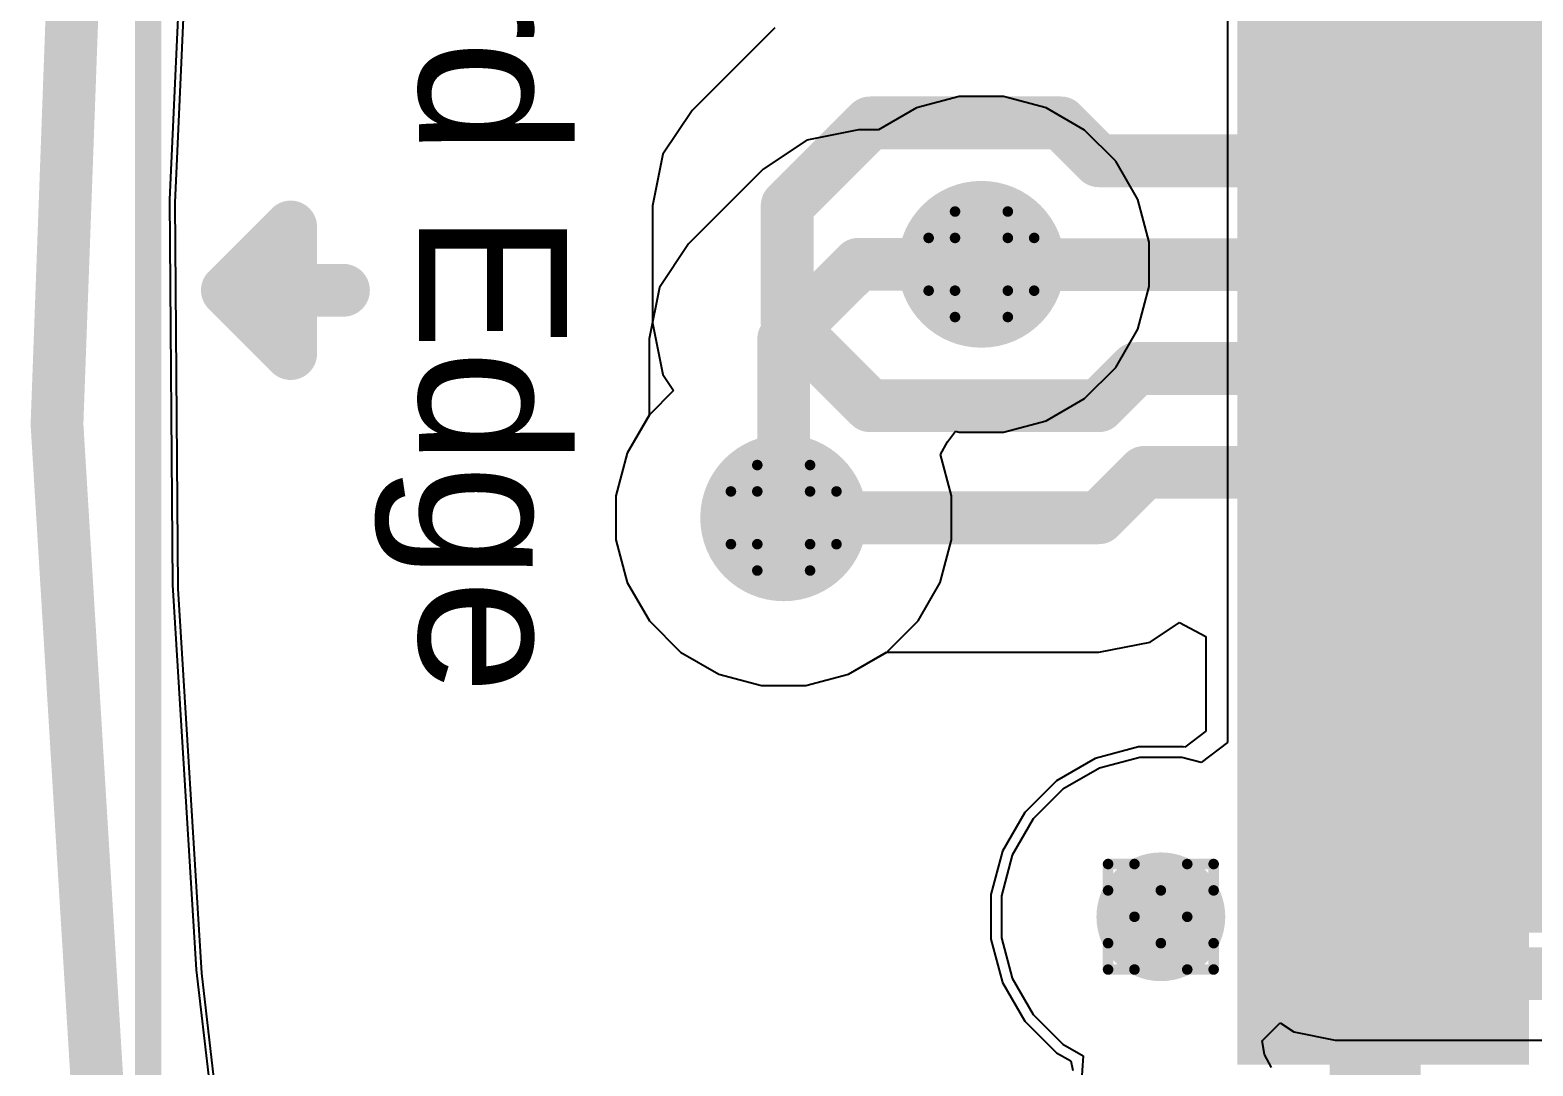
# Model space of a CAD drawing. Header units: inches. Extents: x -60 to 307, y -25 to 134.
# Drawn here: x -12.22 to -4.99, y 17.49 to 22.48 of the extents above; entities that cross this region are included whole.
import ezdxf

# ---------------------------------------------------------------- set-up
doc = ezdxf.new("R2010")
doc.units = ezdxf.units.IN
for name, color, linetype in [('BOARD OUTLINE', 216, 'Continuous'), ('Bottom Layer', 5, 'Continuous'), ('Bottom Solder', 6, 'Continuous'), ('Drill Drawing', 1, 'Continuous'), ('Pad Holes', 156, 'Continuous'), ('Top Layer', 1, 'Continuous'), ('Top Overlay', 2, 'Continuous'), ('Top Paste', 8, 'Continuous'), ('Top Solder', 216, 'Continuous'), ('Via Holes', 16, 'Continuous')]:
    doc.layers.add(name, color=color, linetype=linetype)
doc.styles.add('Arial', font='', dxfattribs={"height": 0.2})
doc.styles.get('Arial').set_extended_font_data('Arial')

# ---------------------------------------------------------------- blocks, each defined once
blk = doc.blocks.new('TYPE_C_31_M_12__30')
at = {"layer": 'Bottom Solder'}
h = blk.add_hatch(color=6, dxfattribs=at)
edge = h.paths.add_edge_path()
edge.add_arc((6.09, -1.07), 0.1016, 0, 360)
at = {"layer": 'Pad Holes'}
h = blk.add_hatch(color=7, dxfattribs=at)
edge = h.paths.add_edge_path()
edge.add_arc((6.09, -1.07), 0.31, 0, 360)
at = {"layer": 'Top Layer'}
for points in [[(1.8, 0.6), (2.1, 0.6), (2.1, -0.6), (1.8, -0.6)], [(2.3, 0.6), (2.6, 0.6), (2.6, -0.6), (2.3, -0.6)], [(2.8, 0.6), (3.1, 0.6), (3.1, -0.6), (2.8, -0.6)], [(3.6, -0.6), (3.3, -0.6), (3.3, 0.6), (3.6, 0.6)], [(4.1, -0.6), (3.8, -0.6), (3.8, 0.6), (4.1, 0.6)], [(4.6, -0.6), (4.3, -0.6), (4.3, 0.6), (4.6, 0.6)], [(5.1, -0.6), (4.8, -0.6), (4.8, 0.6), (5.1, 0.6)], [(5.9, -0.6), (5.3, -0.6), (5.3, 0.6), (5.9, 0.6)], [(6.1, 0.6), (6.7, 0.6), (6.7, -0.6), (6.1, -0.6)]]:
    blk.add_hatch(color=1, dxfattribs=at).paths.add_polyline_path(points)
at = {"layer": 'Top Paste'}
for points in [[(1.8, 0.6), (2.1, 0.6), (2.1, -0.6), (1.8, -0.6)], [(2.3, 0.6), (2.6, 0.6), (2.6, -0.6), (2.3, -0.6)], [(2.8, 0.6), (3.1, 0.6), (3.1, -0.6), (2.8, -0.6)], [(3.6, -0.6), (3.3, -0.6), (3.3, 0.6), (3.6, 0.6)], [(4.1, -0.6), (3.8, -0.6), (3.8, 0.6), (4.1, 0.6)], [(4.6, -0.6), (4.3, -0.6), (4.3, 0.6), (4.6, 0.6)], [(5.1, -0.6), (4.8, -0.6), (4.8, 0.6), (5.1, 0.6)], [(5.9, -0.6), (5.3, -0.6), (5.3, 0.6), (5.9, 0.6)], [(6.1, 0.6), (6.7, 0.6), (6.7, -0.6), (6.1, -0.6)]]:
    blk.add_hatch(color=8, dxfattribs=at).paths.add_polyline_path(points)
at = {"layer": 'Top Solder'}
for points in [[(1.6984, 0.7016), (2.2016, 0.7016), (2.2016, -0.7016), (1.6984, -0.7016)], [(2.1984, 0.7016), (2.7016, 0.7016), (2.7016, -0.7016), (2.1984, -0.7016)], [(2.6984, 0.7016), (3.2016, 0.7016), (3.2016, -0.7016), (2.6984, -0.7016)], [(3.7016, -0.7016), (3.1984, -0.7016), (3.1984, 0.7016), (3.7016, 0.7016)], [(4.2016, -0.7016), (3.6984, -0.7016), (3.6984, 0.7016), (4.2016, 0.7016)], [(4.7016, -0.7016), (4.1984, -0.7016), (4.1984, 0.7016), (4.7016, 0.7016)], [(5.2016, -0.7016), (4.6984, -0.7016), (4.6984, 0.7016), (5.2016, 0.7016)], [(6.0016, -0.7016), (5.1984, -0.7016), (5.1984, 0.7016), (6.0016, 0.7016)], [(5.9984, 0.7016), (6.8016, 0.7016), (6.8016, -0.7016), (5.9984, -0.7016)]]:
    blk.add_hatch(color=216, dxfattribs=at).paths.add_polyline_path(points)
h = blk.add_hatch(color=216, dxfattribs=at)
edge = h.paths.add_edge_path()
edge.add_arc((6.09, -1.07), 0.1016, 0, 360)
at = {"layer": 'Top Overlay'}
for points in [[(3.0734, -5.2578, 0.254, 0.254, 0), (3.0734, -5.0038, 0.254, 0.254, 0)], [(3.3782, -5.2578, 0.254, 0.254, 0), (2.7686, -5.2578, 0.254, 0.254, 0)], [(3.0734, -5.5626, 0.254, 0.254, 0), (2.7686, -5.2578, 0.254, 0.254, 0)], [(3.0734, -5.5626, 0.254, 0.254, 0), (3.3782, -5.2578, 0.254, 0.254, 0)], [(7.6954, -5.944, 0.127, 0.127, 0), (-1.2954, -5.944, 0.127, 0.127, 0)]]:
    blk.add_lwpolyline(points, format="xyseb", dxfattribs=at)
for points in [[(3.0099, -5.0038, 0.127, 0.127, 1), (3.1369, -5.0038, 0.127, 0.127, 1)], [(2.7051, -5.2578, 0.127, 0.127, 1), (2.8321, -5.2578, 0.127, 0.127, 1)], [(2.7051, -5.2578, 0.127, 0.127, 1), (2.8321, -5.2578, 0.127, 0.127, 1)], [(3.0099, -5.2578, 0.127, 0.127, 1), (3.1369, -5.2578, 0.127, 0.127, 1)], [(3.3147, -5.2578, 0.127, 0.127, 1), (3.4417, -5.2578, 0.127, 0.127, 1)], [(3.3147, -5.2578, 0.127, 0.127, 1), (3.4417, -5.2578, 0.127, 0.127, 1)], [(3.0099, -5.5626, 0.127, 0.127, 1), (3.1369, -5.5626, 0.127, 0.127, 1)], [(3.0099, -5.5626, 0.127, 0.127, 1), (3.1369, -5.5626, 0.127, 0.127, 1)]]:
    blk.add_lwpolyline(points, format="xyseb", close=True, dxfattribs=at)
at = {"layer": 'Top Overlay', "style": 'Arial'}
blk.add_text('Board Edge', height=0.7112, dxfattribs=at).set_placement((-0.2286, -4.6398))

msp = doc.modelspace()

# ---------------------------------------------------------------- hatches: boundary and pattern name
at = {"layer": 'Bottom Layer'}
msp.add_hatch(color=5, dxfattribs=at).paths.add_polyline_path([(-5.9436, 18.1356), (-3.2258, 18.1356), (-3.2258, 24.13), (-5.9436, 24.13)])
h = msp.add_hatch(color=5, dxfattribs=at)
edge = h.paths.add_edge_path()
edge.add_arc((-7.6454, 21.3535), 0.3, 0, 360)
h = msp.add_hatch(color=5, dxfattribs=at)
edge = h.paths.add_edge_path()
edge.add_arc((-8.597, 20.1329), 0.3, 0, 360)
at = {"layer": 'Bottom Solder'}
h = msp.add_hatch(color=6, dxfattribs=at)
edge = h.paths.add_edge_path()
edge.add_arc((-7.6454, 21.3535), 0.4016, 0, 360)
h = msp.add_hatch(color=6, dxfattribs=at)
edge = h.paths.add_edge_path()
edge.add_arc((-8.597, 20.1329), 0.4016, 0, 360)
at = {"layer": 'Top Layer'}
h = msp.add_hatch(color=1, dxfattribs=at)
edge = h.paths.add_edge_path()
edge.add_arc((-7.6454, 21.3535), 0.3, 0, 360)
h = msp.add_hatch(color=1, dxfattribs=at)
edge = h.paths.add_edge_path()
edge.add_arc((-8.597, 20.1329), 0.3, 0, 360)
msp.add_hatch(color=1, dxfattribs=at).paths.add_polyline_path([(-5.969, 16.5818), (-5.5308, 16.5818), (-5.5308, 17.7038), (-5.969, 17.7038)])
at = {"layer": 'Top Solder'}
h = msp.add_hatch(color=216, dxfattribs=at)
edge = h.paths.add_edge_path()
edge.add_arc((-7.6454, 21.3535), 0.4016, 0, 360)
h = msp.add_hatch(color=216, dxfattribs=at)
edge = h.paths.add_edge_path()
edge.add_arc((-8.597, 20.1329), 0.4016, 0, 360)
at = {"layer": 'Via Holes'}
h = msp.add_hatch(color=7, dxfattribs=at)
edge = h.paths.add_edge_path()
edge.add_arc((-7.6454, 21.3535), 0.15, 0, 360)
h = msp.add_hatch(color=7, dxfattribs=at)
edge = h.paths.add_edge_path()
edge.add_arc((-8.597, 20.1329), 0.15, 0, 360)

# ---------------------------------------------------------------- linework, layer by layer
at = {"layer": 'BOARD OUTLINE'}
msp.add_lwpolyline([(33.8897, 54.2383, 0.254, 0.254, -6.230382), (11.9835, 54.2604, 0.254, 0.254, 0)], format="xyseb", dxfattribs=at)
at = {"layer": 'Bottom Layer'}
for p, q in [((-11.5516, 21.6658), (-11.4662, 23.5201)), ((-6.4616, 23.1519), (-6.4616, 19.0517)), ((-7.7518, 22.1615), (-7.9573, 22.1064)), ((-7.539, 22.1615), (-7.7518, 22.1615)), ((-7.3335, 22.1064), (-7.539, 22.1615)), ((-7.9573, 22.1064), (-8.14, 22.0009)), ((-7.1493, 22.0001), (-7.3335, 22.1064)), ((-8.2375, 22.0009), (-8.4853, 21.9517)), ((-8.14, 22.0009), (-8.2375, 22.0009)), ((-6.9988, 21.8496), (-7.1493, 22.0001)), ((-8.4853, 21.9517), (-8.6953, 21.8113)), ((-6.8925, 21.6654), (-6.9988, 21.8496)), ((-8.6953, 21.8113), (-9.0548, 21.4518)), ((-11.5371, 19.8095), (-11.5516, 21.6658)), ((-6.8374, 21.4599), (-6.8925, 21.6654)), ((-9.0548, 21.4518), (-9.1951, 21.2418)), ((-6.8374, 21.2471), (-6.8374, 21.4599)), ((-9.1951, 21.2418), (-9.2444, 20.994)), ((-6.8925, 21.0416), (-6.8374, 21.2471)), ((-9.2444, 20.994), (-9.2444, 20.6275)), ((-6.9988, 20.8574), (-6.8925, 21.0416)), ((-7.1493, 20.7069), (-6.9988, 20.8574)), ((-7.3335, 20.6006), (-7.1493, 20.7069)), ((-9.2444, 20.6275), (-9.3499, 20.4448)), ((-7.8088, 20.499), (-7.7694, 20.5502)), ((-7.7694, 20.5502), (-7.7518, 20.5455)), ((-7.7518, 20.5455), (-7.539, 20.5455)), ((-7.539, 20.5455), (-7.3335, 20.6006)), ((-7.8423, 20.4383), (-7.8088, 20.499)), ((-9.3499, 20.4448), (-9.405, 20.2393)), ((-7.789, 20.2393), (-7.8423, 20.4383)), ((-9.405, 20.2393), (-9.405, 20.0266)), ((-7.789, 20.0266), (-7.789, 20.2393)), ((-9.405, 20.0266), (-9.3499, 19.8211)), ((-7.8441, 19.8211), (-7.789, 20.0266)), ((-9.3499, 19.8211), (-9.2435, 19.6368)), ((-7.9504, 19.6368), (-7.8441, 19.8211)), ((-11.4226, 17.9567), (-11.5371, 19.8095)), ((-9.2435, 19.6368), (-9.0931, 19.4864)), ((-8.1009, 19.4864), (-7.9504, 19.6368)), ((-9.0931, 19.4864), (-8.9089, 19.38)), ((-8.2851, 19.38), (-8.1009, 19.4864)), ((-8.9089, 19.38), (-8.7034, 19.3249)), ((-8.7034, 19.3249), (-8.4906, 19.3249)), ((-8.4906, 19.3249), (-8.2851, 19.38)), ((-6.4616, 19.0517), (-6.5886, 18.9543)), ((-6.8828, 18.979), (-7.0779, 18.9267)), ((-6.6808, 18.979), (-6.8828, 18.979)), ((-6.5886, 18.9543), (-6.6808, 18.979)), ((-7.0779, 18.9267), (-7.2529, 18.8257)), ((-7.2529, 18.8257), (-7.3957, 18.6829)), ((-7.3957, 18.6829), (-7.4967, 18.5079)), ((-7.4967, 18.5079), (-7.549, 18.3128)), ((-7.549, 18.3128), (-7.549, 18.1108)), ((-7.549, 18.1108), (-7.4967, 17.9157)), ((-11.3604, 17.4208), (-11.4226, 17.9567)), ((-7.4967, 17.9157), (-7.3957, 17.7407)), ((-7.3957, 17.7407), (-7.2529, 17.5979)), ((-6.2947, 17.6139), (-6.2076, 17.701)), ((-6.2076, 17.701), (-6.1418, 17.6571)), ((-6.1418, 17.6571), (-5.9436, 17.6176)), ((-7.2529, 17.5979), (-7.156, 17.542)), ((-6.283, 17.5481), (-6.2947, 17.6139)), ((-5.9436, 17.6176), (-3.2258, 17.6176)), ((-7.156, 17.542), (-7.1653, 17.4007)), ((-6.249, 17.4869), (-6.283, 17.5481))]:
    msp.add_line(p, q, dxfattribs=at)
for points in [[(-8.597, 20.994, 0.254, 0.254, 0), (-8.2375, 21.3535, 0.254, 0.254, 0)], [(-8.2375, 21.3535, 0.254, 0.254, 0), (-7.6454, 21.3535, 0.254, 0.254, 0)], [(-8.597, 20.1329, 0.254, 0.254, 0), (-8.597, 20.994, 0.254, 0.254, 0)]]:
    msp.add_lwpolyline(points, format="xyseb", dxfattribs=at)
for points in [[(-8.301, 21.3535, 0.127, 0.127, 1), (-8.174, 21.3535, 0.127, 0.127, 1)], [(-8.301, 21.3535, 0.127, 0.127, 1), (-8.174, 21.3535, 0.127, 0.127, 1)], [(-7.7089, 21.3535, 0.127, 0.127, 1), (-7.5819, 21.3535, 0.127, 0.127, 1)], [(-8.6605, 20.994, 0.127, 0.127, 1), (-8.5335, 20.994, 0.127, 0.127, 1)], [(-8.6605, 20.994, 0.127, 0.127, 1), (-8.5335, 20.994, 0.127, 0.127, 1)], [(-8.6605, 20.1329, 0.127, 0.127, 1), (-8.5335, 20.1329, 0.127, 0.127, 1)]]:
    msp.add_lwpolyline(points, format="xyseb", close=True, dxfattribs=at)
at = {"layer": 'Drill Drawing'}
for points in [[(-7.7724, 21.4805, 0.0508, 0.0508, 0), (-7.7724, 21.6075, 0.0508, 0.0508, 0)], [(-7.7724, 21.6075, 0.0508, 0.0508, 0), (-7.5184, 21.6075, 0.0508, 0.0508, 0)], [(-7.5184, 21.4805, 0.0508, 0.0508, 0), (-7.5184, 21.6075, 0.0508, 0.0508, 0)], [(-7.8994, 21.2265, 0.0508, 0.0508, 0), (-7.8994, 21.4805, 0.0508, 0.0508, 0)], [(-7.8994, 21.4805, 0.0508, 0.0508, 0), (-7.7724, 21.4805, 0.0508, 0.0508, 0)], [(-7.5184, 21.4805, 0.0508, 0.0508, 0), (-7.3914, 21.4805, 0.0508, 0.0508, 0)], [(-7.3914, 21.2265, 0.0508, 0.0508, 0), (-7.3914, 21.4805, 0.0508, 0.0508, 0)], [(-7.8994, 21.2265, 0.0508, 0.0508, 0), (-7.7724, 21.2265, 0.0508, 0.0508, 0)], [(-7.7724, 21.0995, 0.0508, 0.0508, 0), (-7.7724, 21.2265, 0.0508, 0.0508, 0)], [(-7.5184, 21.2265, 0.0508, 0.0508, 0), (-7.3914, 21.2265, 0.0508, 0.0508, 0)], [(-7.5184, 21.0995, 0.0508, 0.0508, 0), (-7.5184, 21.2265, 0.0508, 0.0508, 0)], [(-7.7724, 21.0995, 0.0508, 0.0508, 0), (-7.5184, 21.0995, 0.0508, 0.0508, 0)], [(-8.724, 20.2599, 0.0508, 0.0508, 0), (-8.724, 20.3869, 0.0508, 0.0508, 0)], [(-8.724, 20.3869, 0.0508, 0.0508, 0), (-8.47, 20.3869, 0.0508, 0.0508, 0)], [(-8.47, 20.2599, 0.0508, 0.0508, 0), (-8.47, 20.3869, 0.0508, 0.0508, 0)], [(-8.851, 20.0059, 0.0508, 0.0508, 0), (-8.851, 20.2599, 0.0508, 0.0508, 0)], [(-8.851, 20.2599, 0.0508, 0.0508, 0), (-8.724, 20.2599, 0.0508, 0.0508, 0)], [(-8.47, 20.2599, 0.0508, 0.0508, 0), (-8.343, 20.2599, 0.0508, 0.0508, 0)], [(-8.343, 20.0059, 0.0508, 0.0508, 0), (-8.343, 20.2599, 0.0508, 0.0508, 0)], [(-8.851, 20.0059, 0.0508, 0.0508, 0), (-8.724, 20.0059, 0.0508, 0.0508, 0)], [(-8.724, 19.8789, 0.0508, 0.0508, 0), (-8.724, 20.0059, 0.0508, 0.0508, 0)], [(-8.47, 20.0059, 0.0508, 0.0508, 0), (-8.343, 20.0059, 0.0508, 0.0508, 0)], [(-8.47, 19.8789, 0.0508, 0.0508, 0), (-8.47, 20.0059, 0.0508, 0.0508, 0)], [(-8.724, 19.8789, 0.0508, 0.0508, 0), (-8.47, 19.8789, 0.0508, 0.0508, 0)], [(-7.0358, 18.3388, 0.0508, 0.0508, 0), (-7.0358, 18.4658, 0.0508, 0.0508, 0)], [(-7.0358, 18.4658, 0.0508, 0.0508, 0), (-6.9088, 18.4658, 0.0508, 0.0508, 0)], [(-6.9088, 18.4658, 0.0508, 0.0508, 0), (-6.7818, 18.3388, 0.0508, 0.0508, 0)], [(-6.7818, 18.3388, 0.0508, 0.0508, 0), (-6.6548, 18.4658, 0.0508, 0.0508, 0)], [(-6.6548, 18.4658, 0.0508, 0.0508, 0), (-6.5278, 18.4658, 0.0508, 0.0508, 0)], [(-6.5278, 18.3388, 0.0508, 0.0508, 0), (-6.5278, 18.4658, 0.0508, 0.0508, 0)], [(-7.0358, 18.3388, 0.0508, 0.0508, 0), (-6.9088, 18.2118, 0.0508, 0.0508, 0)], [(-6.6548, 18.2118, 0.0508, 0.0508, 0), (-6.5278, 18.3388, 0.0508, 0.0508, 0)], [(-7.0358, 18.0848, 0.0508, 0.0508, 0), (-6.9088, 18.2118, 0.0508, 0.0508, 0)], [(-6.6548, 18.2118, 0.0508, 0.0508, 0), (-6.5278, 18.0848, 0.0508, 0.0508, 0)], [(-7.0358, 17.9578, 0.0508, 0.0508, 0), (-7.0358, 18.0848, 0.0508, 0.0508, 0)], [(-6.9088, 17.9578, 0.0508, 0.0508, 0), (-6.7818, 18.0848, 0.0508, 0.0508, 0)], [(-6.7818, 18.0848, 0.0508, 0.0508, 0), (-6.6548, 17.9578, 0.0508, 0.0508, 0)], [(-6.5278, 17.9578, 0.0508, 0.0508, 0), (-6.5278, 18.0848, 0.0508, 0.0508, 0)], [(-7.0358, 17.9578, 0.0508, 0.0508, 0), (-6.9088, 17.9578, 0.0508, 0.0508, 0)], [(-6.6548, 17.9578, 0.0508, 0.0508, 0), (-6.5278, 17.9578, 0.0508, 0.0508, 0)]]:
    msp.add_lwpolyline(points, format="xyseb", dxfattribs=at)
for points in [[(-7.7851, 21.6075, 0.0254, 0.0254, 1), (-7.7597, 21.6075, 0.0254, 0.0254, 1)], [(-7.7851, 21.6075, 0.0254, 0.0254, 1), (-7.7597, 21.6075, 0.0254, 0.0254, 1)], [(-7.5311, 21.6075, 0.0254, 0.0254, 1), (-7.5057, 21.6075, 0.0254, 0.0254, 1)], [(-7.5311, 21.6075, 0.0254, 0.0254, 1), (-7.5057, 21.6075, 0.0254, 0.0254, 1)], [(-7.9121, 21.4805, 0.0254, 0.0254, 1), (-7.8867, 21.4805, 0.0254, 0.0254, 1)], [(-7.9121, 21.4805, 0.0254, 0.0254, 1), (-7.8867, 21.4805, 0.0254, 0.0254, 1)], [(-7.7851, 21.4805, 0.0254, 0.0254, 1), (-7.7597, 21.4805, 0.0254, 0.0254, 1)], [(-7.7851, 21.4805, 0.0254, 0.0254, 1), (-7.7597, 21.4805, 0.0254, 0.0254, 1)], [(-7.5311, 21.4805, 0.0254, 0.0254, 1), (-7.5057, 21.4805, 0.0254, 0.0254, 1)], [(-7.5311, 21.4805, 0.0254, 0.0254, 1), (-7.5057, 21.4805, 0.0254, 0.0254, 1)], [(-7.4041, 21.4805, 0.0254, 0.0254, 1), (-7.3787, 21.4805, 0.0254, 0.0254, 1)], [(-7.4041, 21.4805, 0.0254, 0.0254, 1), (-7.3787, 21.4805, 0.0254, 0.0254, 1)], [(-7.9121, 21.2265, 0.0254, 0.0254, 1), (-7.8867, 21.2265, 0.0254, 0.0254, 1)], [(-7.9121, 21.2265, 0.0254, 0.0254, 1), (-7.8867, 21.2265, 0.0254, 0.0254, 1)], [(-7.7851, 21.2265, 0.0254, 0.0254, 1), (-7.7597, 21.2265, 0.0254, 0.0254, 1)], [(-7.7851, 21.2265, 0.0254, 0.0254, 1), (-7.7597, 21.2265, 0.0254, 0.0254, 1)], [(-7.5311, 21.2265, 0.0254, 0.0254, 1), (-7.5057, 21.2265, 0.0254, 0.0254, 1)], [(-7.5311, 21.2265, 0.0254, 0.0254, 1), (-7.5057, 21.2265, 0.0254, 0.0254, 1)], [(-7.4041, 21.2265, 0.0254, 0.0254, 1), (-7.3787, 21.2265, 0.0254, 0.0254, 1)], [(-7.4041, 21.2265, 0.0254, 0.0254, 1), (-7.3787, 21.2265, 0.0254, 0.0254, 1)], [(-7.7851, 21.0995, 0.0254, 0.0254, 1), (-7.7597, 21.0995, 0.0254, 0.0254, 1)], [(-7.7851, 21.0995, 0.0254, 0.0254, 1), (-7.7597, 21.0995, 0.0254, 0.0254, 1)], [(-7.5311, 21.0995, 0.0254, 0.0254, 1), (-7.5057, 21.0995, 0.0254, 0.0254, 1)], [(-7.5311, 21.0995, 0.0254, 0.0254, 1), (-7.5057, 21.0995, 0.0254, 0.0254, 1)], [(-8.7367, 20.3869, 0.0254, 0.0254, 1), (-8.7113, 20.3869, 0.0254, 0.0254, 1)], [(-8.7367, 20.3869, 0.0254, 0.0254, 1), (-8.7113, 20.3869, 0.0254, 0.0254, 1)], [(-8.4827, 20.3869, 0.0254, 0.0254, 1), (-8.4573, 20.3869, 0.0254, 0.0254, 1)], [(-8.4827, 20.3869, 0.0254, 0.0254, 1), (-8.4573, 20.3869, 0.0254, 0.0254, 1)], [(-8.8637, 20.2599, 0.0254, 0.0254, 1), (-8.8383, 20.2599, 0.0254, 0.0254, 1)], [(-8.8637, 20.2599, 0.0254, 0.0254, 1), (-8.8383, 20.2599, 0.0254, 0.0254, 1)], [(-8.7367, 20.2599, 0.0254, 0.0254, 1), (-8.7113, 20.2599, 0.0254, 0.0254, 1)], [(-8.7367, 20.2599, 0.0254, 0.0254, 1), (-8.7113, 20.2599, 0.0254, 0.0254, 1)], [(-8.4827, 20.2599, 0.0254, 0.0254, 1), (-8.4573, 20.2599, 0.0254, 0.0254, 1)], [(-8.4827, 20.2599, 0.0254, 0.0254, 1), (-8.4573, 20.2599, 0.0254, 0.0254, 1)], [(-8.3557, 20.2599, 0.0254, 0.0254, 1), (-8.3303, 20.2599, 0.0254, 0.0254, 1)], [(-8.3557, 20.2599, 0.0254, 0.0254, 1), (-8.3303, 20.2599, 0.0254, 0.0254, 1)], [(-8.8637, 20.0059, 0.0254, 0.0254, 1), (-8.8383, 20.0059, 0.0254, 0.0254, 1)], [(-8.8637, 20.0059, 0.0254, 0.0254, 1), (-8.8383, 20.0059, 0.0254, 0.0254, 1)], [(-8.7367, 20.0059, 0.0254, 0.0254, 1), (-8.7113, 20.0059, 0.0254, 0.0254, 1)], [(-8.7367, 20.0059, 0.0254, 0.0254, 1), (-8.7113, 20.0059, 0.0254, 0.0254, 1)], [(-8.4827, 20.0059, 0.0254, 0.0254, 1), (-8.4573, 20.0059, 0.0254, 0.0254, 1)], [(-8.4827, 20.0059, 0.0254, 0.0254, 1), (-8.4573, 20.0059, 0.0254, 0.0254, 1)], [(-8.3557, 20.0059, 0.0254, 0.0254, 1), (-8.3303, 20.0059, 0.0254, 0.0254, 1)], [(-8.3557, 20.0059, 0.0254, 0.0254, 1), (-8.3303, 20.0059, 0.0254, 0.0254, 1)], [(-8.7367, 19.8789, 0.0254, 0.0254, 1), (-8.7113, 19.8789, 0.0254, 0.0254, 1)], [(-8.7367, 19.8789, 0.0254, 0.0254, 1), (-8.7113, 19.8789, 0.0254, 0.0254, 1)], [(-8.4827, 19.8789, 0.0254, 0.0254, 1), (-8.4573, 19.8789, 0.0254, 0.0254, 1)], [(-8.4827, 19.8789, 0.0254, 0.0254, 1), (-8.4573, 19.8789, 0.0254, 0.0254, 1)], [(-7.0485, 18.4658, 0.0254, 0.0254, 1), (-7.0231, 18.4658, 0.0254, 0.0254, 1)], [(-7.0485, 18.4658, 0.0254, 0.0254, 1), (-7.0231, 18.4658, 0.0254, 0.0254, 1)], [(-6.9215, 18.4658, 0.0254, 0.0254, 1), (-6.8961, 18.4658, 0.0254, 0.0254, 1)], [(-6.9215, 18.4658, 0.0254, 0.0254, 1), (-6.8961, 18.4658, 0.0254, 0.0254, 1)], [(-6.6675, 18.4658, 0.0254, 0.0254, 1), (-6.6421, 18.4658, 0.0254, 0.0254, 1)], [(-6.6675, 18.4658, 0.0254, 0.0254, 1), (-6.6421, 18.4658, 0.0254, 0.0254, 1)], [(-6.5405, 18.4658, 0.0254, 0.0254, 1), (-6.5151, 18.4658, 0.0254, 0.0254, 1)], [(-6.5405, 18.4658, 0.0254, 0.0254, 1), (-6.5151, 18.4658, 0.0254, 0.0254, 1)], [(-7.0485, 18.3388, 0.0254, 0.0254, 1), (-7.0231, 18.3388, 0.0254, 0.0254, 1)], [(-7.0485, 18.3388, 0.0254, 0.0254, 1), (-7.0231, 18.3388, 0.0254, 0.0254, 1)], [(-6.7945, 18.3388, 0.0254, 0.0254, 1), (-6.7691, 18.3388, 0.0254, 0.0254, 1)], [(-6.7945, 18.3388, 0.0254, 0.0254, 1), (-6.7691, 18.3388, 0.0254, 0.0254, 1)], [(-6.5405, 18.3388, 0.0254, 0.0254, 1), (-6.5151, 18.3388, 0.0254, 0.0254, 1)], [(-6.5405, 18.3388, 0.0254, 0.0254, 1), (-6.5151, 18.3388, 0.0254, 0.0254, 1)], [(-6.9215, 18.2118, 0.0254, 0.0254, 1), (-6.8961, 18.2118, 0.0254, 0.0254, 1)], [(-6.9215, 18.2118, 0.0254, 0.0254, 1), (-6.8961, 18.2118, 0.0254, 0.0254, 1)], [(-6.6675, 18.2118, 0.0254, 0.0254, 1), (-6.6421, 18.2118, 0.0254, 0.0254, 1)], [(-6.6675, 18.2118, 0.0254, 0.0254, 1), (-6.6421, 18.2118, 0.0254, 0.0254, 1)], [(-7.0485, 18.0848, 0.0254, 0.0254, 1), (-7.0231, 18.0848, 0.0254, 0.0254, 1)], [(-7.0485, 18.0848, 0.0254, 0.0254, 1), (-7.0231, 18.0848, 0.0254, 0.0254, 1)], [(-6.7945, 18.0848, 0.0254, 0.0254, 1), (-6.7691, 18.0848, 0.0254, 0.0254, 1)], [(-6.7945, 18.0848, 0.0254, 0.0254, 1), (-6.7691, 18.0848, 0.0254, 0.0254, 1)], [(-6.5405, 18.0848, 0.0254, 0.0254, 1), (-6.5151, 18.0848, 0.0254, 0.0254, 1)], [(-6.5405, 18.0848, 0.0254, 0.0254, 1), (-6.5151, 18.0848, 0.0254, 0.0254, 1)], [(-7.0485, 17.9578, 0.0254, 0.0254, 1), (-7.0231, 17.9578, 0.0254, 0.0254, 1)], [(-7.0485, 17.9578, 0.0254, 0.0254, 1), (-7.0231, 17.9578, 0.0254, 0.0254, 1)], [(-6.9215, 17.9578, 0.0254, 0.0254, 1), (-6.8961, 17.9578, 0.0254, 0.0254, 1)], [(-6.9215, 17.9578, 0.0254, 0.0254, 1), (-6.8961, 17.9578, 0.0254, 0.0254, 1)], [(-6.6675, 17.9578, 0.0254, 0.0254, 1), (-6.6421, 17.9578, 0.0254, 0.0254, 1)], [(-6.6675, 17.9578, 0.0254, 0.0254, 1), (-6.6421, 17.9578, 0.0254, 0.0254, 1)], [(-6.5405, 17.9578, 0.0254, 0.0254, 1), (-6.5151, 17.9578, 0.0254, 0.0254, 1)], [(-6.5405, 17.9578, 0.0254, 0.0254, 1), (-6.5151, 17.9578, 0.0254, 0.0254, 1)]]:
    msp.add_lwpolyline(points, format="xyseb", close=True, dxfattribs=at)
at = {"layer": 'Top Layer'}
for p, q in [((-11.5263, 21.6494), (-11.4408, 23.5037)), ((-8.6393, 22.4923), (-9.0382, 22.0934)), ((-9.0382, 22.0934), (-9.1786, 21.8833)), ((-9.1786, 21.8833), (-9.2278, 21.6356)), ((-11.5117, 19.7931), (-11.5263, 21.6494)), ((-9.2278, 21.6356), (-9.2278, 21.0714)), ((-9.2278, 21.0714), (-9.1786, 20.8237)), ((-9.1786, 20.8237), (-9.1266, 20.746)), ((-9.1266, 20.746), (-9.2435, 20.6291)), ((-9.2435, 20.6291), (-9.3499, 20.4448)), ((-9.3499, 20.4448), (-9.405, 20.2393)), ((-9.405, 20.2393), (-9.405, 20.0266)), ((-9.405, 20.0266), (-9.3499, 19.8211)), ((-9.3499, 19.8211), (-9.2435, 19.6368)), ((-11.3973, 17.9403), (-11.5117, 19.7931)), ((-9.2435, 19.6368), (-9.0931, 19.4864)), ((-6.8331, 19.5348), (-6.6928, 19.6285)), ((-6.6928, 19.6285), (-6.5658, 19.5606)), ((-7.0808, 19.4855), (-6.8331, 19.5348)), ((-6.5658, 19.5606), (-6.5658, 19.1051)), ((-9.0931, 19.4864), (-8.9089, 19.38)), ((-8.2851, 19.38), (-8.1024, 19.4855)), ((-8.1024, 19.4855), (-7.0808, 19.4855)), ((-8.9089, 19.38), (-8.7034, 19.3249)), ((-8.7034, 19.3249), (-8.4906, 19.3249)), ((-8.4906, 19.3249), (-8.2851, 19.38)), ((-6.5658, 19.1051), (-6.6666, 19.0278)), ((-6.8895, 19.0298), (-7.0975, 18.9741)), ((-6.6741, 19.0298), (-6.8895, 19.0298)), ((-6.6666, 19.0278), (-6.6741, 19.0298)), ((-7.0975, 18.9741), (-7.2841, 18.8664)), ((-7.2841, 18.8664), (-7.4364, 18.7141)), ((-7.4364, 18.7141), (-7.5441, 18.5275)), ((-7.5441, 18.5275), (-7.5998, 18.3195)), ((-7.5998, 18.3195), (-7.5998, 18.1041)), ((-7.5998, 18.1041), (-7.5441, 17.8961)), ((-11.3389, 17.4373), (-11.3973, 17.9403)), ((-7.5441, 17.8961), (-7.4364, 17.7095)), ((-7.4364, 17.7095), (-7.2841, 17.5572)), ((-7.2841, 17.5572), (-7.2152, 17.5175)), ((-7.2152, 17.5175), (-7.2048, 17.4715))]:
    msp.add_line(p, q, dxfattribs=at)
for points in [[(-5.7118, 22.3518, 0.254, 0.254, 0), (-3.6832, 22.3518, 0.254, 0.254, 0)], [(-8.5804, 21.6356, 0.254, 0.254, 0), (-8.1815, 22.0345, 0.254, 0.254, 0)], [(-8.1815, 22.0345, 0.254, 0.254, 0), (-7.263, 22.0345, 0.254, 0.254, 0)], [(-7.263, 22.0345, 0.254, 0.254, 0), (-7.0803, 21.8518, 0.254, 0.254, 0)], [(-5.4965, 21.8948, 0.254, 0.254, 0), (-3.0145, 21.8948, 0.254, 0.254, 0)], [(-7.0803, 21.8518, 0.254, 0.254, 0), (-5.7118, 21.8518, 0.254, 0.254, 0)], [(-8.5804, 21.0714, 0.254, 0.254, 0), (-8.5804, 21.6356, 0.254, 0.254, 0)], [(-7.6454, 21.3518, 0.254, 0.254, 0), (-5.7118, 21.3518, 0.254, 0.254, 0)], [(-5.7118, 21.336, 0.254, 0.254, 0), (-2.9851, 21.336, 0.254, 0.254, 0)], [(-8.5804, 21.0714, 0.254, 0.254, 0), (-8.1815, 20.6725, 0.254, 0.254, 0)], [(-7.0801, 20.6725, 0.254, 0.254, 0), (-6.9008, 20.8518, 0.254, 0.254, 0)], [(-6.9008, 20.8518, 0.254, 0.254, 0), (-5.7118, 20.8518, 0.254, 0.254, 0)], [(-8.1815, 20.6725, 0.254, 0.254, 0), (-7.0801, 20.6725, 0.254, 0.254, 0)], [(-7.0808, 20.1329, 0.254, 0.254, 0), (-6.862, 20.3518, 0.254, 0.254, 0)], [(-6.862, 20.3518, 0.254, 0.254, 0), (-5.7118, 20.3518, 0.254, 0.254, 0)], [(-8.597, 20.1329, 0.254, 0.254, 0), (-7.0808, 20.1329, 0.254, 0.254, 0)], [(-5.7118, 19.3518, 0.254, 0.254, 0), (-3.6244, 19.3518, 0.254, 0.254, 0)], [(-5.7081, 18.6981, 0.508, 0.508, 0), (-3.0629, 18.6981, 0.508, 0.508, 0)], [(-5.7118, 18.7018, 0.254, 0.254, 0), (-5.7081, 18.6981, 0.254, 0.254, 0)], [(-5.7118, 17.9018, 0.254, 0.254, 0), (-5.6756, 17.938, 0.254, 0.254, 0)], [(-5.6756, 17.938, 0.254, 0.254, 0), (-4.445, 17.938, 0.254, 0.254, 0)]]:
    msp.add_lwpolyline(points, format="xyseb", dxfattribs=at)
for points in [[(-5.7753, 22.3518, 0.127, 0.127, 1), (-5.6483, 22.3518, 0.127, 0.127, 1)], [(-8.245, 22.0345, 0.127, 0.127, 1), (-8.118, 22.0345, 0.127, 0.127, 1)], [(-8.245, 22.0345, 0.127, 0.127, 1), (-8.118, 22.0345, 0.127, 0.127, 1)], [(-7.3265, 22.0345, 0.127, 0.127, 1), (-7.1995, 22.0345, 0.127, 0.127, 1)], [(-7.3265, 22.0345, 0.127, 0.127, 1), (-7.1995, 22.0345, 0.127, 0.127, 1)], [(-5.56, 21.8948, 0.127, 0.127, 1), (-5.433, 21.8948, 0.127, 0.127, 1)], [(-7.1438, 21.8518, 0.127, 0.127, 1), (-7.0168, 21.8518, 0.127, 0.127, 1)], [(-7.1438, 21.8518, 0.127, 0.127, 1), (-7.0168, 21.8518, 0.127, 0.127, 1)], [(-5.7753, 21.8518, 0.127, 0.127, 1), (-5.6483, 21.8518, 0.127, 0.127, 1)], [(-8.6439, 21.6356, 0.127, 0.127, 1), (-8.5169, 21.6356, 0.127, 0.127, 1)], [(-8.6439, 21.6356, 0.127, 0.127, 1), (-8.5169, 21.6356, 0.127, 0.127, 1)], [(-7.7089, 21.3518, 0.127, 0.127, 1), (-7.5819, 21.3518, 0.127, 0.127, 1)], [(-5.7753, 21.3518, 0.127, 0.127, 1), (-5.6483, 21.3518, 0.127, 0.127, 1)], [(-5.7753, 21.336, 0.127, 0.127, 1), (-5.6483, 21.336, 0.127, 0.127, 1)], [(-8.6439, 21.0714, 0.127, 0.127, 1), (-8.5169, 21.0714, 0.127, 0.127, 1)], [(-8.6439, 21.0714, 0.127, 0.127, 1), (-8.5169, 21.0714, 0.127, 0.127, 1)], [(-6.9643, 20.8518, 0.127, 0.127, 1), (-6.8373, 20.8518, 0.127, 0.127, 1)], [(-6.9643, 20.8518, 0.127, 0.127, 1), (-6.8373, 20.8518, 0.127, 0.127, 1)], [(-5.7753, 20.8518, 0.127, 0.127, 1), (-5.6483, 20.8518, 0.127, 0.127, 1)], [(-8.245, 20.6725, 0.127, 0.127, 1), (-8.118, 20.6725, 0.127, 0.127, 1)], [(-8.245, 20.6725, 0.127, 0.127, 1), (-8.118, 20.6725, 0.127, 0.127, 1)], [(-7.1436, 20.6725, 0.127, 0.127, 1), (-7.0166, 20.6725, 0.127, 0.127, 1)], [(-7.1436, 20.6725, 0.127, 0.127, 1), (-7.0166, 20.6725, 0.127, 0.127, 1)], [(-6.9255, 20.3518, 0.127, 0.127, 1), (-6.7985, 20.3518, 0.127, 0.127, 1)], [(-6.9255, 20.3518, 0.127, 0.127, 1), (-6.7985, 20.3518, 0.127, 0.127, 1)], [(-5.7753, 20.3518, 0.127, 0.127, 1), (-5.6483, 20.3518, 0.127, 0.127, 1)], [(-8.6605, 20.1329, 0.127, 0.127, 1), (-8.5335, 20.1329, 0.127, 0.127, 1)], [(-7.1443, 20.1329, 0.127, 0.127, 1), (-7.0173, 20.1329, 0.127, 0.127, 1)], [(-7.1443, 20.1329, 0.127, 0.127, 1), (-7.0173, 20.1329, 0.127, 0.127, 1)], [(-5.7753, 19.3518, 0.127, 0.127, 1), (-5.6483, 19.3518, 0.127, 0.127, 1)], [(-5.8351, 18.6981, 0.254, 0.254, 1), (-5.5811, 18.6981, 0.254, 0.254, 1)], [(-5.7753, 18.7018, 0.127, 0.127, 1), (-5.6483, 18.7018, 0.127, 0.127, 1)], [(-5.7716, 18.6981, 0.127, 0.127, 1), (-5.6446, 18.6981, 0.127, 0.127, 1)], [(-5.7753, 17.9018, 0.127, 0.127, 1), (-5.6483, 17.9018, 0.127, 0.127, 1)], [(-5.7391, 17.938, 0.127, 0.127, 1), (-5.6121, 17.938, 0.127, 0.127, 1)], [(-5.7391, 17.938, 0.127, 0.127, 1), (-5.6121, 17.938, 0.127, 0.127, 1)]]:
    msp.add_lwpolyline(points, format="xyseb", close=True, dxfattribs=at)

# ---------------------------------------------------------------- block references
at = {"rotation": 270}
msp.add_blockref('TYPE_C_31_M_12__30', (-5.7118, 24.3018), dxfattribs=at)

doc.saveas('drawing.dxf')
